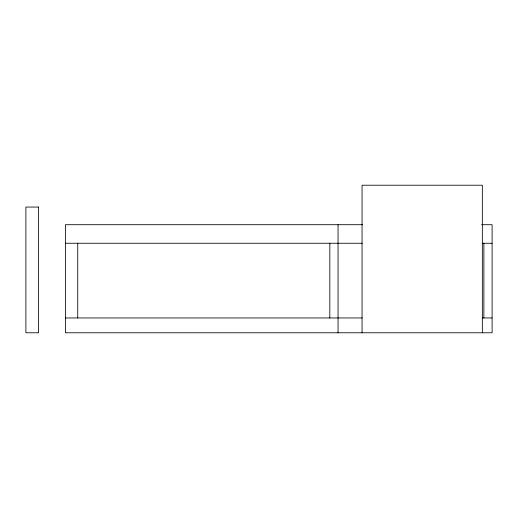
<?xml version="1.0" encoding="UTF-8"?>
<svg xmlns="http://www.w3.org/2000/svg" width="518" height="518" viewBox="0 0 518 518"><rect width="100%" height="100%" fill="white"/><g stroke="black" fill="none" stroke-linecap="round" stroke-linejoin="round"><path stroke-width="0.78" d="M362.658 224.702L65.404 224.702L65.404 332.783L492.1 332.783L492.1 224.702L481.617 224.702M65.404 243.253L362.218 243.253M482.264 243.253L492.1 243.253M65.404 317.961L362.218 317.961M482.264 317.961L492.1 317.961M483.877 243.253L483.877 317.961M482.342 332.783L482.342 185.217L362.056 185.217L362.056 332.783M338.047 224.702L338.047 332.783M329.824 243.253L329.824 317.961M77.739 243.253L77.739 317.961M38.604 207.064L25.9 207.064L25.9 332.783L38.604 332.783L38.604 207.064"/></g></svg>
